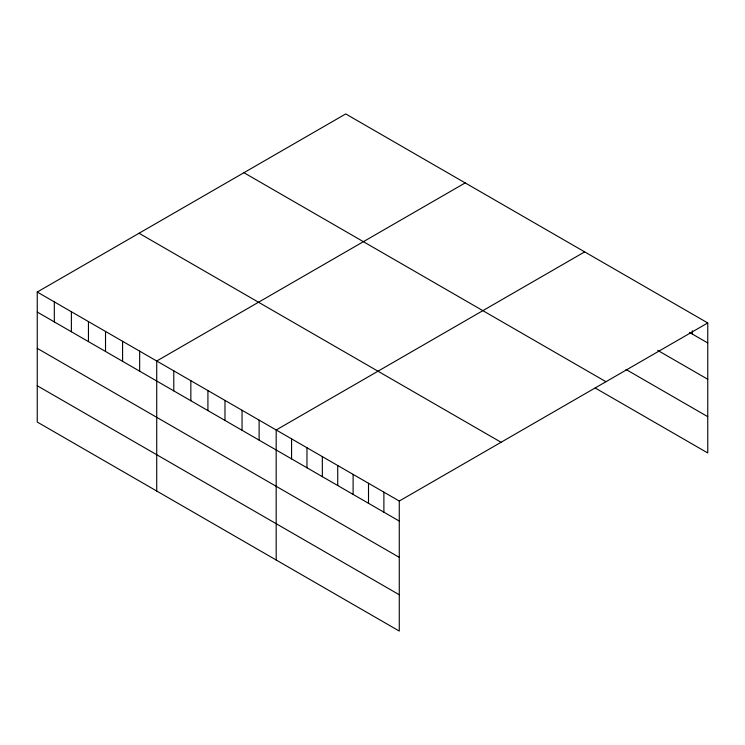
<?xml version="1.0" encoding="UTF-8"?>
<svg xmlns="http://www.w3.org/2000/svg" width="745" height="745" viewBox="0 0 745 745"><rect width="100%" height="100%" fill="white"/><g stroke="black" fill="none" stroke-linecap="round" stroke-linejoin="round"><path stroke-width="1.12" d="M37.25 292.031L399.273 501.04L399.273 631.071L37.25 422.052L37.25 292.031L345.727 113.929L707.75 322.948L707.75 452.969L595.236 388.015M465.197 182.907L156.72 361.008L156.72 491.029M584.667 251.885L276.181 429.977L276.181 560.007M399.273 501.04L707.75 322.948M689.479 332.419L707.75 342.961M657.742 350.392L707.75 379.27M626.014 369.473L707.75 416.669M243.932 172.71L605.955 381.719M139.045 233.26L501.068 442.269M37.25 312.053L399.273 521.062M37.25 348.353L399.273 557.362M37.25 385.752L399.273 594.761M692.366 330.743L692.366 334.086M383.889 492.156L383.889 512.178M368.505 483.272L368.505 503.294M353.111 474.397L353.111 494.41M337.727 465.513L337.727 485.526M322.343 456.629L322.343 476.651M306.959 447.745L306.959 467.767M291.574 438.861L291.574 458.883M259.12 420.124L259.12 440.146M242.051 410.272L242.051 430.293M224.981 400.419L224.981 420.441M207.92 390.566L207.92 410.588M190.85 380.714L190.85 400.736M173.781 370.861L173.781 390.874M139.65 351.146L139.65 371.168M122.58 341.294L122.58 361.316M105.52 331.441L105.52 351.463M88.45 321.589L88.45 341.61M71.38 311.736L71.38 331.758M54.32 301.883L54.32 321.905"/></g></svg>
